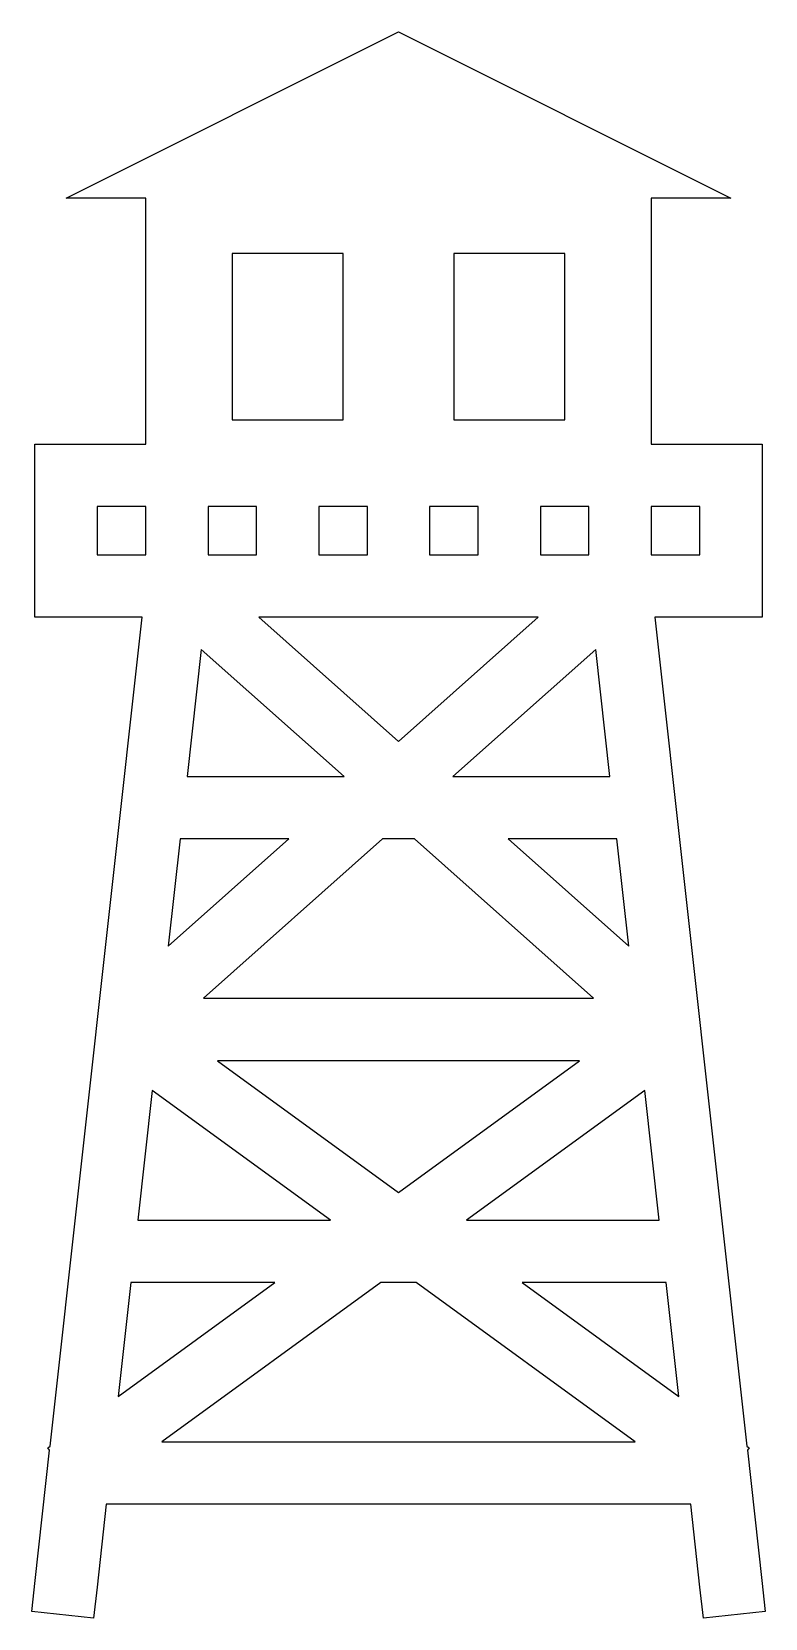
# Model space of a CAD drawing. Header units: centimetres. Extents: x -4.5 to 4.5, y -9.9 to 9.4.
import ezdxf

# ---------------------------------------------------------------- set-up
doc = ezdxf.new("R2010")
doc.units = ezdxf.units.CM
doc.header["$MEASUREMENT"] = 0
doc.layers.add('Layer 1', color=7, linetype='Continuous')

msp = doc.modelspace()

# ---------------------------------------------------------------- linework, layer by layer
at = {"layer": 'Layer 1'}
for points, knots in [([(0, 9.44563), (0, 9.44563), (-4.04813, 7.42157), (-4.04813, 7.42157), (-4.04813, 7.42157), (-4.04813, 7.42157), (-3.07826, 7.42156), (-3.07826, 7.42156), (-3.07826, 7.42156), (-3.07826, 7.42156), (-3.07826, 4.42763), (-3.07826, 4.42763), (-3.07826, 4.42763), (-3.07826, 4.42763), (-4.42764, 4.42764), (-4.42764, 4.42764), (-4.42764, 4.42764), (-4.42764, 4.42764), (-4.42764, 2.31924), (-4.42764, 2.31924), (-4.42764, 2.31924), (-4.42764, 2.31924), (-3.12275, 2.31924), (-3.12275, 2.31924), (-3.12275, 2.31924), (-3.12275, 2.31924), (-4.24378, -7.7692), (-4.24378, -7.7692), (-4.24378, -7.7692), (-4.24378, -7.7692), (-4.27132, -7.78931), (-4.27132, -7.78931), (-4.27132, -7.78931), (-4.27132, -7.78931), (-4.24931, -7.81967), (-4.24931, -7.81967), (-4.24931, -7.81967), (-4.24931, -7.81967), (-4.42536, -9.40375), (-4.42536, -9.40375), (-4.42536, -9.40375), (-4.42536, -9.40375), (-4.46727, -9.78094), (-4.46727, -9.78094), (-4.46727, -9.78094), (-4.46727, -9.78094), (-3.71289, -9.86485), (-3.71289, -9.86485), (-3.71289, -9.86485), (-3.71289, -9.86485), (-3.67093, -9.48762), (-3.67093, -9.48762), (-3.67093, -9.48762), (-3.67093, -9.48762), (-3.55855, -8.47576), (-3.55855, -8.47576), (-3.55855, -8.47576), (-3.55855, -8.47576), (3.55855, -8.47576), (3.55855, -8.47576), (3.55855, -8.47576), (3.55855, -8.47576), (3.67093, -9.48754), (3.67093, -9.48754), (3.67093, -9.48754), (3.67093, -9.48754), (3.71284, -9.86473), (3.71284, -9.86473), (3.71284, -9.86473), (3.71284, -9.86473), (4.46722, -9.78082), (4.46722, -9.78082), (4.46722, -9.78082), (4.46722, -9.78082), (4.42526, -9.40367), (4.42526, -9.40367), (4.42526, -9.40367), (4.42526, -9.40367), (4.24925, -7.81955), (4.24925, -7.81955), (4.24925, -7.81955), (4.24925, -7.81955), (4.2713, -7.78919), (4.2713, -7.78919), (4.2713, -7.78919), (4.2713, -7.78919), (4.24372, -7.76912), (4.24372, -7.76912), (4.24372, -7.76912), (4.24372, -7.76912), (3.12271, 2.31924), (3.12271, 2.31924), (3.12271, 2.31924), (3.12271, 2.31924), (4.42764, 2.31924), (4.42764, 2.31924), (4.42764, 2.31924), (4.42764, 2.31924), (4.42764, 4.42764), (4.42764, 4.42764), (4.42764, 4.42764), (4.42764, 4.42764), (3.07826, 4.42764), (3.07826, 4.42764), (3.07826, 4.42764), (3.07826, 4.42764), (3.07826, 7.42156), (3.07826, 7.42156), (3.07826, 7.42156), (3.07826, 7.42156), (4.04813, 7.42156), (4.04813, 7.42156), (4.04813, 7.42156), (4.04813, 7.42156), (0, 9.44562), (0, 9.44562), (0, 9.44562), (0, 9.44562), (0, 9.44563), (0, 9.44563)], [0, 0, 0, 0, 0.03225806, 0.03225806, 0.03225806, 0.03225806, 0.06451613, 0.06451613, 0.06451613, 0.06451613, 0.09677419, 0.09677419, 0.09677419, 0.09677419, 0.12903226, 0.12903226, 0.12903226, 0.12903226, 0.16129032, 0.16129032, 0.16129032, 0.16129032, 0.19354839, 0.19354839, 0.19354839, 0.19354839, 0.22580645, 0.22580645, 0.22580645, 0.22580645, 0.25806452, 0.25806452, 0.25806452, 0.25806452, 0.29032258, 0.29032258, 0.29032258, 0.29032258, 0.32258065, 0.32258065, 0.32258065, 0.32258065, 0.35483871, 0.35483871, 0.35483871, 0.35483871, 0.38709677, 0.38709677, 0.38709677, 0.38709677, 0.41935484, 0.41935484, 0.41935484, 0.41935484, 0.4516129, 0.4516129, 0.4516129, 0.4516129, 0.48387097, 0.48387097, 0.48387097, 0.48387097, 0.51612903, 0.51612903, 0.51612903, 0.51612903, 0.5483871, 0.5483871, 0.5483871, 0.5483871, 0.58064516, 0.58064516, 0.58064516, 0.58064516, 0.61290323, 0.61290323, 0.61290323, 0.61290323, 0.64516129, 0.64516129, 0.64516129, 0.64516129, 0.67741935, 0.67741935, 0.67741935, 0.67741935, 0.70967742, 0.70967742, 0.70967742, 0.70967742, 0.74193548, 0.74193548, 0.74193548, 0.74193548, 0.77419355, 0.77419355, 0.77419355, 0.77419355, 0.80645161, 0.80645161, 0.80645161, 0.80645161, 0.83870968, 0.83870968, 0.83870968, 0.83870968, 0.87096774, 0.87096774, 0.87096774, 0.87096774, 0.90322581, 0.90322581, 0.90322581, 0.90322581, 0.93548387, 0.93548387, 0.93548387, 0.93548387, 1, 1, 1, 1]), ([(-2.02406, 6.74688), (-2.02406, 6.74688), (-0.67469, 6.74688), (-0.67469, 6.74688), (-0.67469, 6.74688), (-0.67469, 6.74688), (-0.67469, 4.72282), (-0.67469, 4.72282), (-0.67469, 4.72282), (-0.67469, 4.72282), (-2.02406, 4.72281), (-2.02406, 4.72281), (-2.02406, 4.72281), (-2.02406, 4.72281), (-2.02406, 6.74688), (-2.02406, 6.74688)], [0, 0, 0, 0, 0.2, 0.2, 0.2, 0.2, 0.4, 0.4, 0.4, 0.4, 0.6, 0.6, 0.6, 0.6, 1, 1, 1, 1]), ([(0.67469, 6.74688), (0.67469, 6.74688), (2.02406, 6.74688), (2.02406, 6.74688), (2.02406, 6.74688), (2.02406, 6.74688), (2.02406, 4.72282), (2.02406, 4.72282), (2.02406, 4.72282), (2.02406, 4.72282), (0.67469, 4.72281), (0.67469, 4.72281), (0.67469, 4.72281), (0.67469, 4.72281), (0.67469, 6.74688), (0.67469, 6.74688)], [0, 0, 0, 0, 0.2, 0.2, 0.2, 0.2, 0.4, 0.4, 0.4, 0.4, 0.6, 0.6, 0.6, 0.6, 1, 1, 1, 1]), ([(-3.66861, 3.66861), (-3.66861, 3.66861), (-3.07826, 3.66861), (-3.07826, 3.66861), (-3.07826, 3.66861), (-3.07826, 3.66861), (-3.07826, 3.07826), (-3.07826, 3.07826), (-3.07826, 3.07826), (-3.07826, 3.07826), (-3.66861, 3.07826), (-3.66861, 3.07826), (-3.66861, 3.07826), (-3.66861, 3.07826), (-3.66861, 3.66861), (-3.66861, 3.66861)], [0, 0, 0, 0, 0.2, 0.2, 0.2, 0.2, 0.4, 0.4, 0.4, 0.4, 0.6, 0.6, 0.6, 0.6, 1, 1, 1, 1]), ([(-2.31924, 3.66861), (-2.31924, 3.66861), (-1.72889, 3.66861), (-1.72889, 3.66861), (-1.72889, 3.66861), (-1.72889, 3.66861), (-1.72889, 3.07826), (-1.72889, 3.07826), (-1.72889, 3.07826), (-1.72889, 3.07826), (-2.31924, 3.07826), (-2.31924, 3.07826), (-2.31924, 3.07826), (-2.31924, 3.07826), (-2.31924, 3.66861), (-2.31924, 3.66861)], [0, 0, 0, 0, 0.2, 0.2, 0.2, 0.2, 0.4, 0.4, 0.4, 0.4, 0.6, 0.6, 0.6, 0.6, 1, 1, 1, 1]), ([(-0.96986, 3.66861), (-0.96986, 3.66861), (-0.37951, 3.66861), (-0.37951, 3.66861), (-0.37951, 3.66861), (-0.37951, 3.66861), (-0.37951, 3.07826), (-0.37951, 3.07826), (-0.37951, 3.07826), (-0.37951, 3.07826), (-0.96986, 3.07826), (-0.96986, 3.07826), (-0.96986, 3.07826), (-0.96986, 3.07826), (-0.96986, 3.66861), (-0.96986, 3.66861)], [0, 0, 0, 0, 0.2, 0.2, 0.2, 0.2, 0.4, 0.4, 0.4, 0.4, 0.6, 0.6, 0.6, 0.6, 1, 1, 1, 1]), ([(0.37951, 3.66861), (0.37951, 3.66861), (0.96986, 3.66861), (0.96986, 3.66861), (0.96986, 3.66861), (0.96986, 3.66861), (0.96986, 3.07826), (0.96986, 3.07826), (0.96986, 3.07826), (0.96986, 3.07826), (0.37951, 3.07826), (0.37951, 3.07826), (0.37951, 3.07826), (0.37951, 3.07826), (0.37951, 3.66861), (0.37951, 3.66861)], [0, 0, 0, 0, 0.2, 0.2, 0.2, 0.2, 0.4, 0.4, 0.4, 0.4, 0.6, 0.6, 0.6, 0.6, 1, 1, 1, 1]), ([(1.72889, 3.66861), (1.72889, 3.66861), (2.31924, 3.66861), (2.31924, 3.66861), (2.31924, 3.66861), (2.31924, 3.66861), (2.31924, 3.07826), (2.31924, 3.07826), (2.31924, 3.07826), (2.31924, 3.07826), (1.72889, 3.07826), (1.72889, 3.07826), (1.72889, 3.07826), (1.72889, 3.07826), (1.72889, 3.66861), (1.72889, 3.66861)], [0, 0, 0, 0, 0.2, 0.2, 0.2, 0.2, 0.4, 0.4, 0.4, 0.4, 0.6, 0.6, 0.6, 0.6, 1, 1, 1, 1]), ([(3.07826, 3.66861), (3.07826, 3.66861), (3.66861, 3.66861), (3.66861, 3.66861), (3.66861, 3.66861), (3.66861, 3.66861), (3.66861, 3.07826), (3.66861, 3.07826), (3.66861, 3.07826), (3.66861, 3.07826), (3.07826, 3.07826), (3.07826, 3.07826), (3.07826, 3.07826), (3.07826, 3.07826), (3.07826, 3.66861), (3.07826, 3.66861)], [0, 0, 0, 0, 0.2, 0.2, 0.2, 0.2, 0.4, 0.4, 0.4, 0.4, 0.6, 0.6, 0.6, 0.6, 1, 1, 1, 1]), ([(-1.70055, 2.31924), (-1.70055, 2.31924), (1.70055, 2.31924), (1.70055, 2.31924), (1.70055, 2.31924), (1.70055, 2.31924), (0, 0.8076), (0, 0.8076), (0, 0.8076), (0, 0.8076), (-1.70055, 2.31924), (-1.70055, 2.31924)], [0, 0, 0, 0, 0.25, 0.25, 0.25, 0.25, 0.5, 0.5, 0.5, 0.5, 1, 1, 1, 1]), ([(-2.40265, 1.92779), (-2.40265, 1.92779), (-0.66077, 0.37951), (-0.66077, 0.37951), (-0.66077, 0.37951), (-0.66077, 0.37951), (-2.57457, 0.37951), (-2.57457, 0.37951), (-2.57457, 0.37951), (-2.57457, 0.37951), (-2.40252, 1.92779), (-2.40252, 1.92779), (-2.40252, 1.92779), (-2.40252, 1.92779), (-2.40265, 1.92779), (-2.40265, 1.92779)], [0, 0, 0, 0, 0.2, 0.2, 0.2, 0.2, 0.4, 0.4, 0.4, 0.4, 0.6, 0.6, 0.6, 0.6, 1, 1, 1, 1]), ([(2.4026, 1.92779), (2.4026, 1.92779), (2.57465, 0.37951), (2.57465, 0.37951), (2.57465, 0.37951), (2.57465, 0.37951), (0.66086, 0.37951), (0.66086, 0.37951), (0.66086, 0.37951), (0.66086, 0.37951), (2.40261, 1.92779), (2.40261, 1.92779), (2.40261, 1.92779), (2.40261, 1.92779), (2.4026, 1.92779), (2.4026, 1.92779)], [0, 0, 0, 0, 0.2, 0.2, 0.2, 0.2, 0.4, 0.4, 0.4, 0.4, 0.6, 0.6, 0.6, 0.6, 1, 1, 1, 1]), ([(-2.6589, -0.37951), (-2.6589, -0.37951), (-1.33554, -0.37951), (-1.33554, -0.37951), (-1.33554, -0.37951), (-1.33554, -0.37951), (-2.80391, -1.68474), (-2.80391, -1.68474), (-2.80391, -1.68474), (-2.80391, -1.68474), (-2.65885, -0.37951), (-2.65885, -0.37951), (-2.65885, -0.37951), (-2.65885, -0.37951), (-2.6589, -0.37951), (-2.6589, -0.37951)], [0, 0, 0, 0, 0.2, 0.2, 0.2, 0.2, 0.4, 0.4, 0.4, 0.4, 0.6, 0.6, 0.6, 0.6, 1, 1, 1, 1]), ([(-0.19304, -0.37951), (-0.19304, -0.37951), (0.19304, -0.37951), (0.19304, -0.37951), (0.19304, -0.37951), (0.19304, -0.37951), (2.37523, -2.31924), (2.37523, -2.31924), (2.37523, -2.31924), (2.37523, -2.31924), (-2.37524, -2.31924), (-2.37524, -2.31924), (-2.37524, -2.31924), (-2.37524, -2.31924), (-0.19305, -0.37951), (-0.19305, -0.37951), (-0.19305, -0.37951), (-0.19305, -0.37951), (-0.19304, -0.37951), (-0.19304, -0.37951)], [0, 0, 0, 0, 0.16666667, 0.16666667, 0.16666667, 0.16666667, 0.33333333, 0.33333333, 0.33333333, 0.33333333, 0.5, 0.5, 0.5, 0.5, 0.66666667, 0.66666667, 0.66666667, 0.66666667, 1, 1, 1, 1]), ([(1.33554, -0.37951), (1.33554, -0.37951), (2.6589, -0.37951), (2.6589, -0.37951), (2.6589, -0.37951), (2.6589, -0.37951), (2.80396, -1.68474), (2.80396, -1.68474), (2.80396, -1.68474), (2.80396, -1.68474), (1.33546, -0.37951), (1.33546, -0.37951), (1.33546, -0.37951), (1.33546, -0.37951), (1.33554, -0.37951), (1.33554, -0.37951)], [0, 0, 0, 0, 0.2, 0.2, 0.2, 0.2, 0.4, 0.4, 0.4, 0.4, 0.6, 0.6, 0.6, 0.6, 1, 1, 1, 1]), ([(-2.20631, -3.07826), (-2.20631, -3.07826), (2.20631, -3.07826), (2.20631, -3.07826), (2.20631, -3.07826), (2.20631, -3.07826), (0, -4.68288), (0, -4.68288), (0, -4.68288), (0, -4.68288), (-2.20631, -3.07826), (-2.20631, -3.07826)], [0, 0, 0, 0, 0.25, 0.25, 0.25, 0.25, 0.5, 0.5, 0.5, 0.5, 1, 1, 1, 1]), ([(-2.99907, -3.44032), (-2.99907, -3.44032), (-0.82974, -5.01799), (-0.82974, -5.01799), (-0.82974, -5.01799), (-0.82974, -5.01799), (-3.17428, -5.01799), (-3.17428, -5.01799), (-3.17428, -5.01799), (-3.17428, -5.01799), (-2.99899, -3.44032), (-2.99899, -3.44032), (-2.99899, -3.44032), (-2.99899, -3.44032), (-2.99907, -3.44032), (-2.99907, -3.44032)], [0, 0, 0, 0, 0.2, 0.2, 0.2, 0.2, 0.4, 0.4, 0.4, 0.4, 0.6, 0.6, 0.6, 0.6, 1, 1, 1, 1]), ([(2.99903, -3.44032), (2.99903, -3.44032), (3.17432, -5.01799), (3.17432, -5.01799), (3.17432, -5.01799), (3.17432, -5.01799), (0.82978, -5.01799), (0.82978, -5.01799), (0.82978, -5.01799), (0.82978, -5.01799), (2.99907, -3.44032), (2.99907, -3.44032), (2.99907, -3.44032), (2.99907, -3.44032), (2.99903, -3.44032), (2.99903, -3.44032)], [0, 0, 0, 0, 0.2, 0.2, 0.2, 0.2, 0.4, 0.4, 0.4, 0.4, 0.6, 0.6, 0.6, 0.6, 1, 1, 1, 1]), ([(-3.25857, -5.77701), (-3.25857, -5.77701), (-1.50438, -5.77701), (-1.50438, -5.77701), (-1.50438, -5.77701), (-1.50438, -5.77701), (-3.4129, -7.16493), (-3.4129, -7.16493), (-3.4129, -7.16493), (-3.4129, -7.16493), (-3.25857, -5.77701), (-3.25857, -5.77701)], [0, 0, 0, 0, 0.25, 0.25, 0.25, 0.25, 0.5, 0.5, 0.5, 0.5, 1, 1, 1, 1]), ([(-0.21383, -5.77701), (-0.21383, -5.77701), (0.21392, -5.77701), (0.21392, -5.77701), (0.21392, -5.77701), (0.21392, -5.77701), (2.88104, -7.71674), (2.88104, -7.71674), (2.88104, -7.71674), (2.88104, -7.71674), (-2.881, -7.71674), (-2.881, -7.71674), (-2.881, -7.71674), (-2.881, -7.71674), (-0.21388, -5.77701), (-0.21388, -5.77701), (-0.21388, -5.77701), (-0.21388, -5.77701), (-0.21383, -5.77701), (-0.21383, -5.77701)], [0, 0, 0, 0, 0.16666667, 0.16666667, 0.16666667, 0.16666667, 0.33333333, 0.33333333, 0.33333333, 0.33333333, 0.5, 0.5, 0.5, 0.5, 0.66666667, 0.66666667, 0.66666667, 0.66666667, 1, 1, 1, 1]), ([(1.50451, -5.77701), (1.50451, -5.77701), (3.2587, -5.77701), (3.2587, -5.77701), (3.2587, -5.77701), (3.2587, -5.77701), (3.41295, -7.16493), (3.41295, -7.16493), (3.41295, -7.16493), (3.41295, -7.16493), (1.50447, -5.77701), (1.50447, -5.77701), (1.50447, -5.77701), (1.50447, -5.77701), (1.50451, -5.77701), (1.50451, -5.77701)], [0, 0, 0, 0, 0.2, 0.2, 0.2, 0.2, 0.4, 0.4, 0.4, 0.4, 0.6, 0.6, 0.6, 0.6, 1, 1, 1, 1])]:
    msp.add_open_spline(points, degree=3, knots=knots, dxfattribs=at)

doc.saveas('drawing.dxf')
